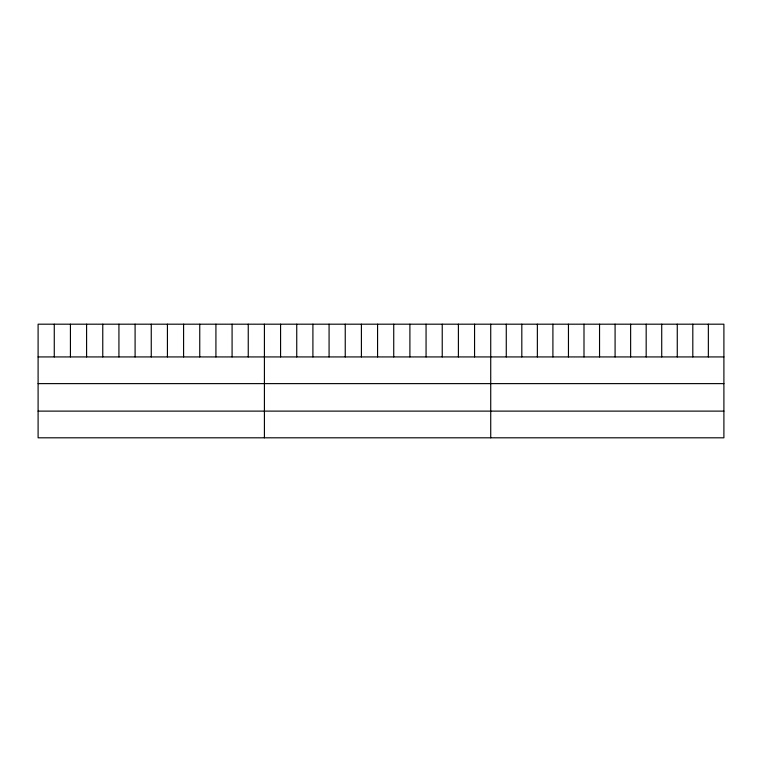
<?xml version="1.0" encoding="UTF-8"?>
<svg xmlns="http://www.w3.org/2000/svg" width="762" height="762" viewBox="0 0 762 762"><rect width="100%" height="100%" fill="white"/><g stroke="black" fill="none" stroke-linecap="round" stroke-linejoin="round"><path stroke-width="1.14" d="M723.9 356.93L723.9 437.807L38.1 437.807L38.1 324.193L723.9 324.193L723.9 356.93L38.1 356.93M38.1 383.619L723.9 383.619M38.1 411.118L723.9 411.118M708.355 324.193L708.355 356.93M692.81 324.193L692.81 356.93M677.266 324.193L677.266 356.93M661.721 324.193L661.721 356.93M646.176 324.193L646.176 356.93M630.631 324.193L630.631 356.93M615.086 324.193L615.086 356.93M599.542 324.193L599.542 356.93M583.997 324.193L583.997 356.93M568.452 324.193L568.452 356.93M552.907 324.193L552.907 356.93M537.362 324.193L537.362 356.93M521.818 324.193L521.818 356.93M506.273 324.193L506.273 356.93M490.728 324.193L490.728 437.807M474.564 324.193L474.564 356.93M458.4 324.193L458.4 356.93M442.236 324.193L442.236 356.93M426.063 324.193L426.063 356.93M409.899 324.193L409.899 356.93M393.735 324.193L393.735 356.93M377.571 324.193L377.571 356.93M361.407 324.193L361.407 356.93M345.243 324.193L345.243 356.93M329.079 324.193L329.079 356.93M312.906 324.193L312.906 356.93M296.742 324.193L296.742 356.93M280.578 324.193L280.578 356.93M264.414 324.193L264.414 437.807M248.25 324.193L248.25 356.93M232.086 324.193L232.086 356.93M215.922 324.193L215.922 356.93M199.749 324.193L199.749 356.93M183.585 324.193L183.585 356.93M167.421 324.193L167.421 356.93M151.257 324.193L151.257 356.93M135.093 324.193L135.093 356.93M118.929 324.193L118.929 356.93M102.765 324.193L102.765 356.93M86.592 324.193L86.592 356.93M70.428 324.193L70.428 356.93M54.264 324.193L54.264 356.93"/></g></svg>
